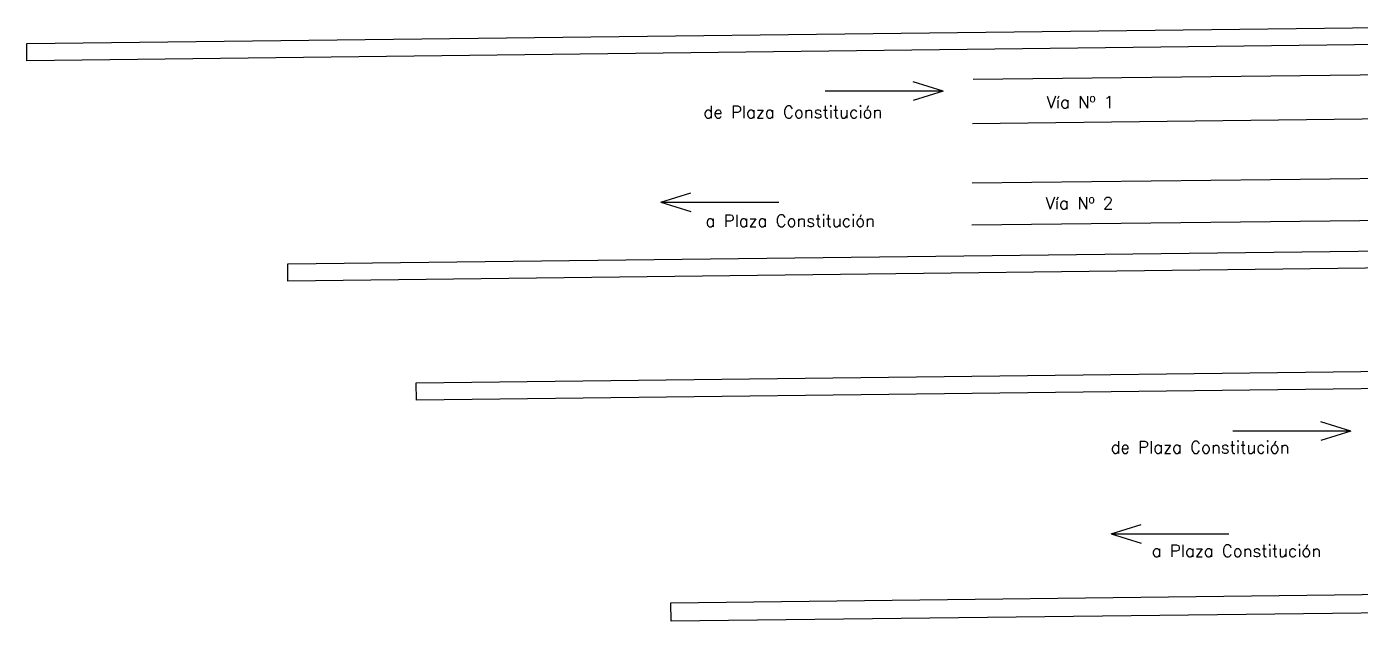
# Model space of a CAD drawing. Header units: millimetres. Extents: x -25718 to 390904, y -15119 to 121027.
# Drawn here: x -25718 to 29236, y 1674 to 26170 of the extents above; entities that cross this region are included whole.
import ezdxf

# ---------------------------------------------------------------- set-up
doc = ezdxf.new("R2010")
doc.units = ezdxf.units.MM
doc.layers.add('obras de enlaces', color=4, linetype='Continuous')
doc.styles.add('SIMPLEX', font='simplex.shx', dxfattribs={"width": 0.75})

msp = doc.modelspace()

# ---------------------------------------------------------------- linework, layer by layer
at = {"color": 8}
for p, q in [((38941, 24280), (13277, 23996)), ((13261, 22180), (40715, 22506)), ((43156, 20065), (13237, 19717)), ((13222, 18013), (44857, 18364))]:
    msp.add_line(p, q, dxfattribs=at)
for p, q in [((12050, 23513), (10809, 23897)), ((12050, 23513), (7190, 23513)), ((12050, 23513), (10809, 23129)), ((412, 18947), (1653, 19331)), ((412, 18947), (5272, 18947)), ((412, 18947), (1653, 18563)), ((28843, 9508), (27602, 9892)), ((28843, 9508), (23983, 9508)), ((28843, 9508), (27602, 9124)), ((18963, 5282), (20204, 5666)), ((18963, 5282), (23824, 5282)), ((18963, 5282), (20204, 4898)), ((826, 2434), (59208, 3133)), ((835, 1674), (826, 2434)), ((59217, 2373), (835, 1674))]:
    msp.add_line(p, q)
for points in [[(32410, 25458), (-25710, 24762), (-25718, 25474), (32402, 26170)], [(44250, 16395), (-14952, 15686), (-14960, 16399), (44242, 17107)], [(49877, 11497), (-9657, 10784), (-9665, 11497), (49869, 12210)]]:
    msp.add_lwpolyline(points, close=True)

# ---------------------------------------------------------------- texts
at = {"layer": 'obras de enlaces', "style": 'SIMPLEX'}
for s, p in [('Vía Nº 1', (16304, 22814)), ('de Plaza Constitución', (2168, 22403)), ('Vía Nº 2', (16265, 18647)), ('a Plaza Constitución', (2253, 17925)), ('de Plaza Constitución', (18945, 8594)), ('a Plaza Constitución', (20637, 4326))]:
    msp.add_text(s, height=500, dxfattribs=at).set_placement(p)

doc.saveas('drawing.dxf')
